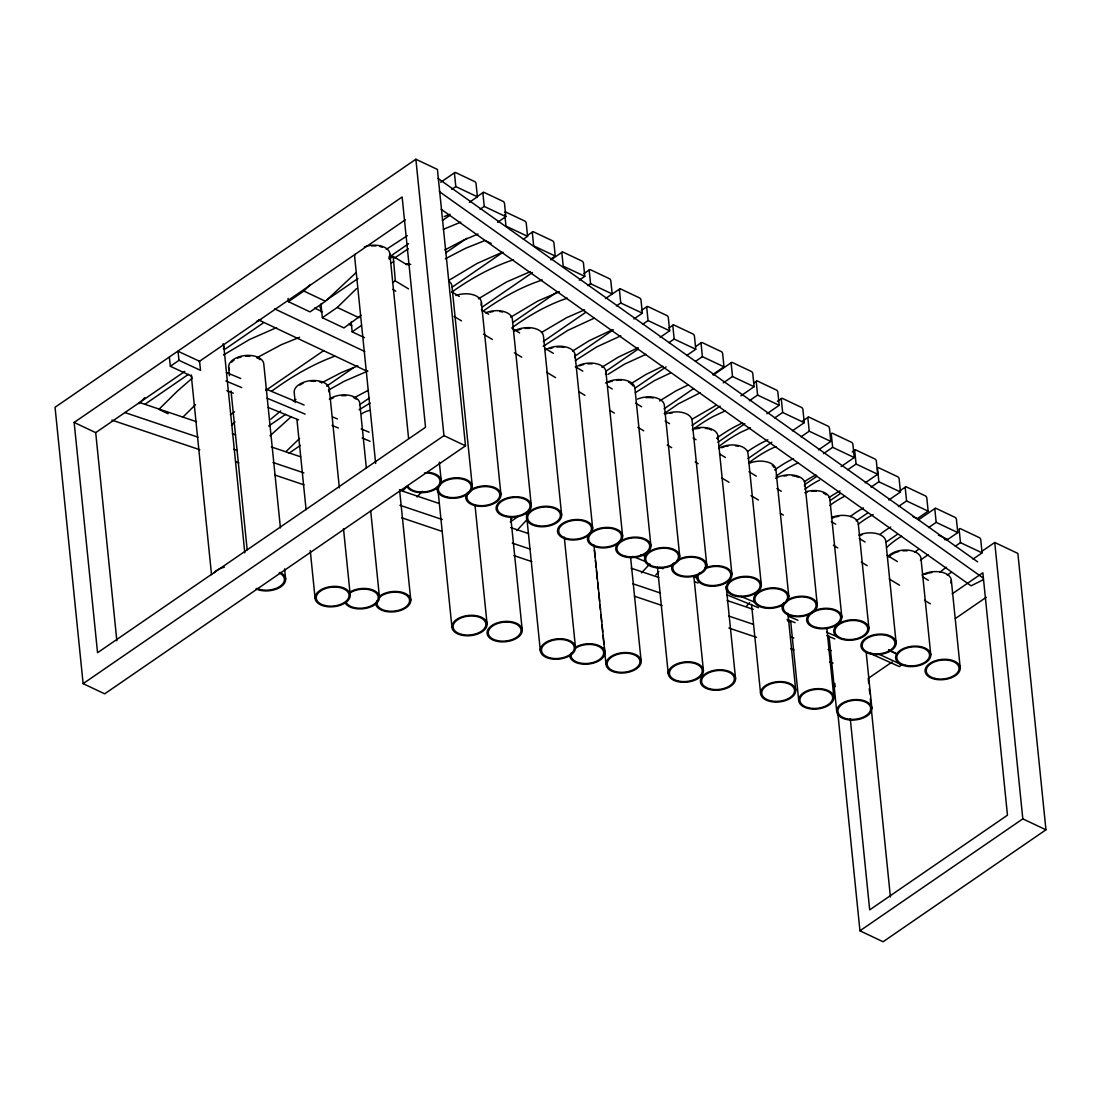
<?xml version="1.0" encoding="UTF-8"?>
<svg xmlns="http://www.w3.org/2000/svg" width="1101" height="1101" viewBox="0 0 1101 1101"><rect width="100%" height="100%" fill="white"/><g stroke="black" fill="none" stroke-linecap="round" stroke-linejoin="round"><path stroke-width="1.5" d="M746.45 606.307L749.588 602.632M516.837 530.586L527.145 519.452M655.824 574.956L658.811 571.639M417.086 497.005L422.247 491.28M402.622 491.156L406.902 486.477A17.657 10.157 -5.8 0 0 436.505 488.555A17.657 10.157 -5.8 0 0 427.628 472.274M641.456 572.892L649.879 563.918M286.04 451.561L299.555 438.487M510.823 519.218L512.873 517.085M182.766 417.251L195.538 404.604M138.905 403.64L144.781 397.681M322.084 303.656A1.941 1.101 55.5 0 0 321.01 304.647L322.345 317.721L337.278 307.454L356.586 288.6M322.345 317.721L343.939 327.933L361.238 315.285M288.077 298.399L288.407 301.66L303.848 291.049L310.372 284.526M288.407 301.66L310 311.886L325.442 301.261L355.995 272.704M269.993 435.817L290.967 416.949M231.444 425.344L234.94 422M270.832 419.151L280.727 410.921M192.4 378.056L177.509 390.993L158.902 409.366L168.15 413.742M664.22 413.563L678.519 403.764L700.277 392.699M635.346 392.672L654.366 380.657L670.44 373.019M511.937 327.795C528.948 315.505 547.39 304.826 567.359 298.151M543.233 346.306L567.676 330.451L594.058 318.244M575.341 360.55L596.563 346.994L620.785 335.86M271.782 391.075C291.201 376.955 312.078 364.5 334.69 356.229M293.375 401.287L295.921 399.457M451.699 292.164C470.705 278.649 491.294 267.075 513.493 259.726M482.334 311.734C500.707 298.481 520.663 287.031 542.298 279.998M386.258 249.39L407.301 235.683M394.722 257.937L408.278 248.757M415.875 159.246L55.05 407.274L83.126 683.638L104.678 693.836L465.503 445.822L437.427 169.444L415.875 159.246L443.951 435.624L465.503 445.822M74.152 422.44L402.14 196.983L425.536 427.257L97.549 652.714L74.152 422.44L95.704 432.638L116.844 640.741M169.361 357.206L170.352 366.289L178.995 360.344L200.533 370.349L199.542 361.266L178.004 351.26L178.995 360.344M440.703 182.271L454.782 172.596M95.704 432.638L184.775 371.422M198.909 361.706L405.319 219.828M451.782 189.358L455.8 186.592L477.394 196.818L469.343 202.35M144.878 404.301L188.491 374.326M225.058 349.182L263.043 323.075M326.942 299.857L357.921 278.567M388.901 257.276L408.609 243.72M442.396 220.503L449.428 215.658M477.586 196.308L483.229 192.427M392.066 256.739L388.956 258.873L393.153 256.409L406.379 264.419M480.119 209.273L484.247 206.424L505.841 216.649L497.569 222.333M445.685 252.845L466.852 238.298M230.315 414.802L234.568 411.884M265.74 390.456L323.845 350.517M351.164 322.029L352.169 331.828L361.197 325.621M452.25 287.113L503.033 252.212M527.007 235.738L532.65 231.857M523.374 239.206L527.572 236.33L526.237 223.173A1.927 1.087 55.5 0 0 525.067 221.191L505.91 212.121A1.941 1.101 55.5 0 0 504.836 212.204M268.685 426.018L285.654 414.361M326.639 386.176L353.49 367.72M551.229 258.845L555.262 256.079L553.927 242.936A1.927 1.087 55.5 0 0 552.757 240.94L533.6 231.871A1.941 1.101 55.5 0 0 532.347 232.779L533.668 245.853L555.262 256.079M481.674 307.482L532.512 272.525M550.885 259.905L562.184 252.143M289.081 453.172L300.353 445.423M359.518 404.755L369.372 397.984M513.135 322.249L556.996 292.095M583.874 273.626L589.53 269.731M579.25 280.163L584.796 276.351L583.461 263.208A1.927 1.087 55.5 0 0 582.291 261.212L563.134 252.143A1.941 1.101 55.5 0 0 561.882 253.065L563.203 266.139L584.796 276.351M587.865 285.586L590.563 283.728L612.156 293.953L610.821 280.81A1.927 1.087 55.5 0 0 609.651 278.814L590.494 269.745A1.941 1.101 55.5 0 0 589.228 270.653L590.563 283.728M543.33 341.475L585.773 312.299M605.412 298.591L619.712 288.971M616.519 305.872L620.744 302.968L642.337 313.179L633.887 318.987M83.126 683.638L443.951 435.624M574.791 356.256L613.037 329.97M641.374 310.482L647.03 306.587M642.599 324.341L648.062 320.584L669.656 330.809L660.091 337.374M605.688 371.422L638.002 349.196M668.926 327.947L673.138 325.056M668.926 342.659L674.17 339.053L695.763 349.265L686.584 355.568M650.911 545.835A17.657 10.157 -5.8 0 0 624.019 539.352A17.657 10.157 -5.8 0 0 625.051 556.913A17.657 10.157 -5.8 0 0 650.911 545.835L634.905 388.268L666.077 366.908M695.722 346.526L701.378 342.645M695.502 361.376L702.397 356.641L723.99 366.853L712.966 374.436M664.068 408.87L693.561 388.598M713.228 375.069L731.477 362.532M510.286 521.915L518.736 516.108M723.247 382.887L732.509 376.528L754.102 386.74L740.863 395.837M692.047 425.44L720.109 406.145M753.772 383.01L756.58 381.084M749.368 400.736L757.598 395.08L779.191 405.292L766.846 413.783M718.003 442.203L744.868 423.747M777.389 401.383L781.627 398.466M774.774 417.885L782.66 412.462L804.253 422.688L792.431 430.808M748.033 458.566L771.815 442.217M802.601 421.05L808.189 417.21M800.991 436.863L809.221 431.207L830.815 441.418L818.47 449.91M823.452 453.653L832.645 447.323L854.238 457.548L841.109 466.576M804.349 484.894L817.025 476.183M852.229 451.974L855.05 450.048M847.756 469.755L856.083 464.044L877.676 474.256L865.207 482.83M830.168 500.57L839.98 493.826M871.097 487.124L878.873 481.784L900.467 492.009L888.81 500.019M856.206 520.856L867.492 513.107M899.902 490.826L905.545 486.945M898.361 506.584L906.563 500.941L928.157 511.167L917.216 518.681L912.591 516.493M886.305 541.94L897.466 534.274M918.399 519.878L935.134 508.373M928.611 527.572L936.167 522.369L957.76 532.595L947.686 539.518L944.52 539.655M955.31 546.206L960.485 542.655L982.078 552.867L973.036 559.088M947.287 575.094L951.47 572.217M982.175 551.119L994.74 542.476L1017.875 553.431L1045.95 829.796L883.085 941.754L859.95 930.799L837.765 712.43M952.159 593.866L982.849 572.768L1007.47 815.18L869.694 909.894L850.275 718.692M892.113 661.99L868.221 678.422L868.73 683.542M955.379 618.514L986.303 597.251M859.95 930.799L1022.815 818.855L1045.95 829.796M223.42 355.017L249.5 339.521L276.612 327.589M448.905 280.328L477.173 263.4L501.85 252.487M478.426 298.784L506.721 281.884L530.489 271.575M359.091 409.82L370.101 403.062M510.74 317.157L538.004 300.945L559.446 291.737M541.486 332.474L566.657 317.652L584.631 309.808M572.52 351.068L589.269 340.663L612.789 329.598M601.917 367.266L618.156 357.206L638.195 347.696M607.917 374.436L624.707 364.046L646.094 354.274M630.914 383.74L646.301 374.257L662.857 366.303M659.65 400.943L675.959 390.883L688.042 384.992M692.295 419.082L715.733 405.553M256.794 357.825L281.305 344.709L299.582 337.291M328.483 390.126L344.035 381.359L367.858 371.023M390.883 263.222L393.676 261.584L393.153 256.409M392.52 282.558L395.314 280.92L408.554 288.902M444.763 249.996L463.411 240.224L478.054 234.004M445.355 258.776L465.64 248.248L485.018 240.513L491.197 243.431M321.561 382.845L341.75 372.386L357.866 365.862M355.761 396.938L368.408 390.236M983.11 579.814L971.068 585.828L441.184 209.286M742.68 422.825L735.289 426.486A179.601 106.412 -64.7 0 0 716.682 438.198M767.865 439.85L762.195 442.602A164.544 97.494 -64.7 0 0 747.937 451.259M775.971 446.497L769.227 449.703A148.566 88.025 -64.7 0 0 748.955 462.764M793.518 458.635L790.821 459.915A148.566 88.025 -64.7 0 0 774.581 469.976M798.211 462.86L794.33 464.663A136.084 80.634 -64.7 0 0 776.219 476.155M443.29 229.352L460.755 222.141M725.476 410.783L713.682 416.261A179.601 106.412 -64.7 0 0 692.625 429.789M750.483 427.807L740.588 432.376A164.544 97.494 -64.7 0 0 719.27 446.18M444.226 216.553L450.158 214.241M256.505 321.437L260.786 319.799M139.524 402.498L196.501 421.697M232.311 433.766L235.559 434.867M271.383 446.937L300.683 456.819M399.98 490.275L439.051 503.446M510.671 527.572L528.576 533.613M631.134 568.171L658.811 577.502M727.183 600.54L753.222 609.321M787.408 620.84L790.669 621.927M124.812 412.531L198.07 437.221M233.88 449.291L237.142 450.392M272.952 462.461L303.876 472.88M399.924 505.249L442.244 519.507M512.254 543.096L530.159 549.124M632.703 583.695L660.38 593.012M728.752 616.051L753.167 624.281M790.614 636.901L793.862 638.002M828.048 649.521L831.31 650.622M111.889 420.114L199.79 449.731M235.6 461.801L238.862 462.902M274.672 474.971L303.972 484.839M401.645 517.759L442.341 531.466M513.961 555.606L531.879 561.634M634.424 596.205L662.1 605.522M728.848 628.024L756.525 637.341M790.697 648.861L793.959 649.962M829.769 662.031L833.03 663.132M226.889 390.607L233.261 393.208M268.272 407.508L298.509 419.853M632.731 556.363L645.461 561.565M659.788 567.414L662.967 568.722M694.8 581.713L697.979 583.021M726.632 594.719L758.451 607.724M787.105 619.423L795.06 622.671M826.892 635.676L834.847 638.924M868.276 652.576L899.338 666.573L901.87 664.839L878.749 654.09M226.476 372.537L240.747 378.51M266.098 389.107L304.124 405.017M332.653 416.949L337.401 418.944M361.183 428.881L369.096 432.198M225.884 380.96L241.725 387.593M267.089 398.204L305.115 414.114M332.048 425.385L338.392 428.028M362.16 437.978L370.087 441.295M641.057 554.656L644.223 555.977M693.355 576.525L698.103 578.52M740.89 596.412L755.148 602.385M788.426 616.299L797.936 620.276M826.452 632.222L837.544 636.86M888.548 650.017L896.255 653.595M170.352 366.289L191.877 376.294M527.572 236.33L505.978 226.104L504.808 214.667M938.424 535.141L947.686 539.518M303.848 291.049L325.442 301.261M337.278 307.454L358.871 317.666M314.528 308.06L322.304 311.734M348.728 324.244L351.838 325.717M352.169 331.828L364.5 337.677M274.644 308.872L364.83 351.549M258.584 319.909L367.431 371.422M888.562 650.113L896.283 653.76M454.121 316.414L461.47 320.845M483.518 334.154L492.34 339.466M514.387 352.774L521.736 357.219M546.729 372.289L555.551 377.615M579.071 391.805L584.948 395.355M609.94 410.439L614.344 413.095M637.864 427.298L643.741 430.835M667.261 445.038L671.679 447.694M695.199 461.883L698.13 463.659M721.65 477.862L729 482.293M751.047 495.601L758.41 500.033M780.458 513.341L783.389 515.117M833.374 545.27L837.778 547.94M861.299 562.129L867.189 565.68M889.236 578.988L899.517 585.195M924.51 600.279L930.386 603.816M392.809 289.384L395.754 291.159M451.96 291.999L459.31 296.458M481.371 309.794L488.72 314.239M512.24 328.483L519.589 332.929M544.582 348.054L553.404 353.393M575.465 366.743L582.814 371.188M607.807 386.313L612.225 388.983M635.745 403.214L641.622 406.778M665.155 421.009L669.559 423.679M693.08 437.909L696.025 439.698M719.545 453.929L725.435 457.493M748.955 471.723L756.304 476.169M776.893 488.624L781.297 491.294M831.283 521.544L835.7 524.214M859.22 538.458L865.097 542.009M887.158 555.358L897.453 561.593M922.445 576.718L928.322 580.268M437.978 178.376L977.674 561.882M439.313 191.574L983.221 578.066M994.74 542.476L1022.815 818.855M982.078 552.867L980.743 539.724A1.927 1.087 55.5 0 0 979.573 537.742L960.402 528.673A1.941 1.101 55.5 0 0 959.15 529.581L960.485 542.655M957.76 532.595L956.425 519.452A1.927 1.087 55.5 0 0 955.255 517.456L936.084 508.387A1.941 1.101 55.5 0 0 934.832 509.295L936.167 522.369M951.319 580.282L960.223 667.977A17.657 10.157 -5.8 0 1 934.364 679.069A17.657 10.157 -5.8 0 1 933.331 661.508A17.657 10.157 -5.8 0 1 960.223 667.977M928.157 511.167L926.822 498.024A1.927 1.087 55.5 0 0 925.652 496.028L906.495 486.959A1.941 1.101 55.5 0 0 905.242 487.867L906.563 500.941M930.772 654.82A17.657 10.157 -5.8 0 0 903.88 648.351A17.657 10.157 -5.8 0 0 904.912 665.912A17.657 10.157 -5.8 0 0 930.772 654.82L921.014 558.771A17.657 10.157 -5.8 0 0 907.403 550.115A17.657 10.157 -5.8 0 0 887.901 556.569M900.467 492.009L899.132 478.866A1.927 1.087 55.5 0 0 897.962 476.871L878.804 467.801A1.941 1.101 55.5 0 0 877.538 468.709L878.873 481.784M896.118 642.805A17.657 10.157 -5.8 0 0 869.226 636.323A17.657 10.157 -5.8 0 0 870.258 653.898A17.657 10.157 -5.8 0 0 896.118 642.805L885.837 541.568A17.657 10.157 -5.8 0 0 858.945 535.086M877.676 474.256L876.341 461.113A1.927 1.087 55.5 0 0 875.171 459.117L856 450.048A1.941 1.101 55.5 0 0 854.748 450.97L856.083 464.044M854.238 457.548L852.903 444.405A1.927 1.087 55.5 0 0 851.734 442.409L832.562 433.34A1.941 1.101 55.5 0 0 831.31 434.262L832.645 447.323M868.923 628.478A17.657 10.157 -5.8 0 0 842.031 622.01A17.657 10.157 -5.8 0 0 843.063 639.571A17.657 10.157 -5.8 0 0 868.923 628.478L858.312 524.076A17.657 10.157 -5.8 0 0 831.42 517.608M866.143 651.916L871.868 708.287A17.657 10.157 -5.8 0 1 846.008 719.38A17.657 10.157 -5.8 0 1 844.976 701.819A17.657 10.157 -5.8 0 1 871.868 708.287M869.253 688.662L869.776 693.781M870.299 698.915L870.987 705.741M871.51 710.861L890.406 896.943M830.815 441.418L829.48 428.275A1.927 1.087 55.5 0 0 828.31 426.28L809.152 417.21A1.941 1.101 55.5 0 0 807.9 418.132L809.221 431.207M841.825 617L829.865 499.262A17.657 10.157 -5.8 0 0 807.157 491.404M834.819 683.432L835.164 686.845M829.067 636.199L836.705 711.356M826.823 627.983L833.87 697.36A17.657 10.157 -5.8 0 1 808.01 708.438A17.657 10.157 -5.8 0 1 806.978 690.877A17.657 10.157 -5.8 0 1 833.87 697.36M804.253 422.688L802.918 409.544A1.927 1.087 55.5 0 0 801.748 407.549L782.577 398.479A1.941 1.101 55.5 0 0 781.325 399.388L782.66 412.462M804.955 483.573L817.272 604.944M779.191 405.292L777.857 392.149A1.927 1.087 55.5 0 0 776.687 390.167L757.529 381.097A1.941 1.101 55.5 0 0 756.277 382.006L757.598 395.08M788.811 596.563A17.657 10.157 -5.8 0 0 761.92 590.095A17.657 10.157 -5.8 0 0 762.952 607.656A17.657 10.157 -5.8 0 0 788.811 596.563L775.944 469.838A17.657 10.157 -5.8 0 0 749.052 463.37M790.628 620.895L798.707 700.429M787.903 613.271L795.734 690.286A17.657 10.157 -5.8 0 1 769.874 701.378A17.657 10.157 -5.8 0 1 768.842 683.817A17.657 10.157 -5.8 0 1 795.734 690.286M754.102 386.74L752.767 373.597A1.927 1.087 55.5 0 0 751.598 371.601L732.44 362.532A1.941 1.101 55.5 0 0 731.174 363.454L732.509 376.528M761.328 585.044A17.657 10.157 -5.8 0 0 734.45 578.562A17.657 10.157 -5.8 0 0 735.482 596.123A17.657 10.157 -5.8 0 0 761.328 585.044L747.992 453.653A17.657 10.157 -5.8 0 0 737.298 445.355A17.657 10.157 -5.8 0 0 718.65 448.424M751.529 604.366L760.571 693.355M723.99 366.853L722.655 353.71A1.927 1.087 55.5 0 0 721.499 351.714L702.328 342.645A1.941 1.101 55.5 0 0 701.076 343.567L702.397 356.641M717.893 436.161L731.945 574.447M726.206 586.585L735.551 678.477A17.657 10.157 -5.8 0 1 709.691 689.57A17.657 10.157 -5.8 0 1 708.659 672.009A17.657 10.157 -5.8 0 1 735.551 678.477M695.763 349.265L694.428 336.122A1.927 1.087 55.5 0 0 693.258 334.126L674.087 325.056A1.941 1.101 55.5 0 0 672.835 325.979L674.17 339.053M706.787 565.226L692.089 420.596A17.657 10.157 -5.8 0 0 665.197 414.127M669.656 330.809L668.321 317.666A1.927 1.087 55.5 0 0 667.151 315.67L647.994 306.601A1.941 1.101 55.5 0 0 646.727 307.509L648.062 320.584M693.795 575.892L703.415 670.509A17.657 10.157 -5.8 0 1 677.555 681.602A17.657 10.157 -5.8 0 1 676.523 664.041A17.657 10.157 -5.8 0 1 703.415 670.509M679.702 556.239A17.657 10.157 -5.8 0 0 652.81 549.757A17.657 10.157 -5.8 0 0 653.843 567.318A17.657 10.157 -5.8 0 0 679.702 556.239L664.398 405.581A17.657 10.157 -5.8 0 0 637.507 399.113M642.337 313.179L641.002 300.036A1.927 1.087 55.5 0 0 639.832 298.054L620.675 288.985A1.941 1.101 55.5 0 0 619.423 289.893L620.744 302.968M657.435 567.139L668.252 673.592M630.598 557.354L641.154 661.233A17.657 10.157 -5.8 0 1 615.294 672.326A17.657 10.157 -5.8 0 1 614.262 654.765A17.657 10.157 -5.8 0 1 641.154 661.233M605.935 371.78L622.615 536.118A17.657 10.157 -5.8 0 1 596.77 547.211A17.657 10.157 -5.8 0 1 595.737 529.65A17.657 10.157 -5.8 0 1 622.615 536.118M575.066 354.935L592.655 528.219A17.657 10.157 -5.8 0 1 566.809 539.297A17.657 10.157 -5.8 0 1 565.776 521.736A17.657 10.157 -5.8 0 1 592.655 528.219M593.934 544.94L604.862 652.453M594.389 550.211L595.09 557.023M595.435 560.423L596.123 567.235M596.467 570.648L597.334 579.154M597.678 582.567L598.38 589.379M598.724 592.778L599.591 601.297M599.935 604.71L600.444 609.816M600.967 614.922L601.655 621.735M601.999 625.148L602.701 631.96M603.045 635.36L603.912 643.879M604.256 647.278L605.99 664.316M564.276 537.15L575.479 647.457A17.657 10.157 -5.8 0 1 549.619 658.549A17.657 10.157 -5.8 0 1 548.587 640.988A17.657 10.157 -5.8 0 1 575.479 647.457M561.634 514.965A17.657 10.157 -5.8 0 0 534.742 508.497A17.657 10.157 -5.8 0 0 535.774 526.058A17.657 10.157 -5.8 0 0 561.634 514.965L543.481 336.342A17.657 10.157 -5.8 0 0 532.788 328.029A17.657 10.157 -5.8 0 0 514.139 331.098M505.841 216.649L504.506 203.506A1.927 1.087 55.5 0 0 503.336 201.511L484.179 192.441A1.941 1.101 55.5 0 0 482.926 193.349L484.247 206.424M531.274 505.455A17.657 10.157 -5.8 0 0 504.382 498.987A17.657 10.157 -5.8 0 0 505.414 516.548A17.657 10.157 -5.8 0 0 531.274 505.455L512.378 319.386A17.657 10.157 -5.8 0 0 485.486 312.904M526.347 513.08L540.316 650.54M510.699 516.575L522.232 630.089A17.657 10.157 -5.8 0 1 496.372 641.167A17.657 10.157 -5.8 0 1 495.34 623.606A17.657 10.157 -5.8 0 1 522.232 630.089M477.394 196.818L476.059 183.674A1.927 1.087 55.5 0 0 474.889 181.679L455.731 172.609A1.941 1.101 55.5 0 0 454.479 173.518L455.8 186.592M481.426 302.514L500.941 494.583M475.013 505.18L487.082 623.992A17.657 10.157 -5.8 0 1 461.223 635.084A17.657 10.157 -5.8 0 1 460.19 617.523A17.657 10.157 -5.8 0 1 487.082 623.992M472.315 486.504L451.988 286.343A17.657 10.157 -5.8 0 0 449.332 281.484M439.327 462.131L441.24 480.931M438.115 491.28L451.919 627.075M389.837 253.891L408.567 438.212M399.553 489.656L410.783 600.169M375.661 463.48L354.673 256.973A17.657 10.157 -5.8 0 1 355.128 254.29M366.358 468.131L359.807 403.627A17.657 10.157 -5.8 0 0 348.398 395.204A17.657 10.157 -5.8 0 0 329.364 399.085M370.665 510.575L379.46 597.141M329.337 389.217L339.356 487.894M343.498 528.728L350.242 595.077A17.657 10.157 -5.8 0 1 324.382 606.156A17.657 10.157 -5.8 0 1 323.35 588.595A17.657 10.157 -5.8 0 1 350.242 595.077M321.244 312.285L320.914 309.009A1.927 1.087 55.5 0 0 319.744 307.014M295.206 402.498L294.173 392.286A17.657 10.157 -5.8 0 1 313.455 380.492A17.657 10.157 -5.8 0 1 328.882 391.887M296.94 419.509L306.092 509.68M310.248 550.514L315.079 598.146M280.425 527.93L263.786 364.087A17.657 10.157 -5.8 0 0 243.321 355.774A17.657 10.157 -5.8 0 0 229.38 369.73M284.595 568.887L285.627 579.126M228.623 367.156L229.49 375.689M231.045 391.048L247.174 549.771M223.806 346.264L244.794 552.84M191.244 374.946L211.53 574.694M393.676 261.584L395.314 280.92M575.52 647.209A17.657 10.157 -5.8 0 1 602.715 648.062A17.657 10.157 -5.8 0 1 591.911 663.49A17.657 10.157 -5.8 0 1 569.699 655.522M575.3 648.324A16.446 9.455 -5.8 0 1 601.889 648.695A16.446 9.455 -5.8 0 1 589.255 663.27A16.446 9.455 -5.8 0 1 571.309 652.921M380.34 595.613A17.657 10.157 -5.8 0 1 408.127 595.297A17.657 10.157 -5.8 0 1 398.328 611.096A17.657 10.157 -5.8 0 1 375.62 603.238M378.73 598.215A16.446 9.455 -5.8 0 1 406.297 595.104A16.446 9.455 -5.8 0 1 396.594 610.752A16.446 9.455 -5.8 0 1 377.23 600.637M361.871 413.715A17.657 10.157 -5.8 0 1 369.592 410.398M349.017 592.599A17.657 10.157 -5.8 0 1 375.936 591.609A17.657 10.157 -5.8 0 1 369.853 607.215A17.657 10.157 -5.8 0 1 345.053 602.784M349.898 593.012A16.446 9.455 -5.8 0 1 374.973 592.09A16.446 9.455 -5.8 0 1 369.303 606.637A16.446 9.455 -5.8 0 1 346.196 602.508M331.263 398.851A16.446 9.455 -5.8 0 1 333.548 397.695M341.668 395.713A16.446 9.455 -5.8 0 1 345.92 395.672M353.407 397.475A16.446 9.455 -5.8 0 1 356.132 399.195M299.775 385.075A16.446 9.455 -5.8 0 1 303.078 383.286M311.198 381.304A16.446 9.455 -5.8 0 1 315.45 381.249M319.469 381.854A16.446 9.455 -5.8 0 1 321.864 382.584M280.053 572.41A17.657 10.157 -5.8 0 1 280.906 586.75A17.657 10.157 -5.8 0 1 256.038 588.911M279.241 572.974A16.446 9.455 -5.8 0 1 280.026 586.324A16.446 9.455 -5.8 0 1 256.85 588.361M231.733 362.133A16.446 9.455 -5.8 0 1 234.224 359.958M237.527 358.155A16.446 9.455 -5.8 0 1 241.422 356.862M245.647 356.173A16.446 9.455 -5.8 0 1 249.913 356.132M257.4 357.935A16.446 9.455 -5.8 0 1 260.111 359.655M213.938 572.823A17.657 10.157 -5.8 0 1 224.343 567.166M223.063 343.691A17.657 10.157 -5.8 0 1 223.365 348.948M921.964 575.039A17.657 10.157 -5.8 0 1 942.676 572.451A17.657 10.157 -5.8 0 1 950.865 582.966M925.06 574.35A16.446 9.455 -5.8 0 1 927.606 573.428M928.955 573.07A16.446 9.455 -5.8 0 1 931.749 572.534M888.961 556.831A16.446 9.455 -5.8 0 1 898.65 551.56M902.875 550.858A16.446 9.455 -5.8 0 1 907.141 550.817M859.578 535.636A16.446 9.455 -5.8 0 1 862.124 534.714M832.053 518.158A16.446 9.455 -5.8 0 1 834.613 517.222M835.948 516.864A16.446 9.455 -5.8 0 1 838.756 516.328M812.483 611.757A17.657 10.157 -5.8 0 1 841.343 614.977A17.657 10.157 -5.8 0 1 819.777 628.699A17.657 10.157 -5.8 0 1 811.382 612.459M804.845 492.835A16.446 9.455 -5.8 0 1 807.501 492.037M811.726 491.349A16.446 9.455 -5.8 0 1 815.992 491.307M823.479 493.11A16.446 9.455 -5.8 0 1 826.19 494.831M786.843 600.389A17.657 10.157 -5.8 0 1 816.006 601.559A17.657 10.157 -5.8 0 1 798.762 616.711A17.657 10.157 -5.8 0 1 784.173 602.742M775.599 478.329A17.657 10.157 -5.8 0 1 796.312 475.728A17.657 10.157 -5.8 0 1 804.501 486.243M783.967 476.045A16.446 9.455 -5.8 0 1 786.816 475.66M792.445 475.742A16.446 9.455 -5.8 0 1 795.073 476.21M796.312 476.54A16.446 9.455 -5.8 0 1 798.555 477.407M772.269 465.42A16.446 9.455 -5.8 0 1 774.044 467.553M721.733 447.735A16.446 9.455 -5.8 0 1 724.279 446.813M725.628 446.442A16.446 9.455 -5.8 0 1 728.435 445.905M735.482 445.822A16.446 9.455 -5.8 0 1 738.124 446.304M705.053 567.978A17.657 10.157 -5.8 0 1 731.188 571.873A17.657 10.157 -5.8 0 1 714.962 586.131A17.657 10.157 -5.8 0 1 697.222 574.846M705.686 568.515A16.446 9.455 -5.8 0 1 730.403 572.933A16.446 9.455 -5.8 0 1 712.058 585.539A16.446 9.455 -5.8 0 1 699.892 572.506M692.336 429.156A17.657 10.157 -5.8 0 1 711.15 428.936A17.657 10.157 -5.8 0 1 717.453 438.831M695.529 428.936A16.446 9.455 -5.8 0 1 699.754 428.248M705.383 428.33A16.446 9.455 -5.8 0 1 708.026 428.798M709.25 429.129A16.446 9.455 -5.8 0 1 711.507 429.996M677.432 559.982A17.657 10.157 -5.8 0 1 705.865 562.377A17.657 10.157 -5.8 0 1 687.753 577.007A17.657 10.157 -5.8 0 1 673.674 563.024M677.225 561.083A16.446 9.455 -5.8 0 1 704.406 562.184A16.446 9.455 -5.8 0 1 688.318 576.291A16.446 9.455 -5.8 0 1 674.734 563.272M669.725 413.384A16.446 9.455 -5.8 0 1 672.532 412.847M646.259 397.667A16.446 9.455 -5.8 0 1 653.237 397.956M605.564 383.024A17.657 10.157 -5.8 0 1 624.212 379.955A17.657 10.157 -5.8 0 1 634.905 388.268M608.647 382.336A16.446 9.455 -5.8 0 1 612.541 381.042M616.766 380.354A16.446 9.455 -5.8 0 1 621.019 380.299M628.52 382.102A16.446 9.455 -5.8 0 1 633.006 385.969M575.493 367.239A17.657 10.157 -5.8 0 1 596.618 363.77A17.657 10.157 -5.8 0 1 605.481 374.45M579.676 365.849A16.446 9.455 -5.8 0 1 583.571 364.555M587.796 363.867A16.446 9.455 -5.8 0 1 592.049 363.825M545.711 349.705A17.657 10.157 -5.8 0 1 566.423 347.104A17.657 10.157 -5.8 0 1 574.612 357.619M550.046 348.522A16.446 9.455 -5.8 0 1 552.702 347.723M556.927 347.035A16.446 9.455 -5.8 0 1 563.905 347.31M517.222 330.41A16.446 9.455 -5.8 0 1 521.117 329.116M525.342 328.428A16.446 9.455 -5.8 0 1 529.609 328.373M490.014 312.161A16.446 9.455 -5.8 0 1 492.808 311.638M499.868 311.555A16.446 9.455 -5.8 0 1 502.496 312.023M470.499 490.041A17.657 10.157 -5.8 0 1 499.675 491.211A17.657 10.157 -5.8 0 1 482.417 506.364A17.657 10.157 -5.8 0 1 467.829 492.381M455.869 295.508A17.657 10.157 -5.8 0 1 474.696 295.288A17.657 10.157 -5.8 0 1 480.986 305.183M439.987 483.49A17.657 10.157 -5.8 0 1 469.384 481.412A17.657 10.157 -5.8 0 1 457.878 497.858A17.657 10.157 -5.8 0 1 437.606 486.903M424.532 472.935A16.446 9.455 -5.8 0 1 440.015 480.765A16.446 9.455 -5.8 0 1 426.582 491.61A16.446 9.455 -5.8 0 1 407.976 486.298M406.448 263.786A17.657 10.157 -5.8 0 1 410.756 264.419M406.186 264.474A16.446 9.455 -5.8 0 1 408.898 264.804M364.293 246.899A17.657 10.157 -5.8 0 1 383.107 246.679A17.657 10.157 -5.8 0 1 389.396 256.574M371.711 245.977A16.446 9.455 -5.8 0 1 375.964 245.936M379.969 246.528A16.446 9.455 -5.8 0 1 382.364 247.271M804.253 481.77A136.084 80.634 -64.7 0 1 815.924 474.889M828.915 497.624A122.844 72.776 -64.7 0 1 840.008 490.936M804.872 489.133A122.844 72.776 -64.7 0 1 819.653 480.077M850.289 516.548A106.99 63.39 -64.7 0 1 863.487 507.933M829.824 505.469A106.99 63.39 -64.7 0 1 844.77 496.234M879.905 534.467A94.92 56.234 -64.7 0 1 890.668 527.076M858.312 524.255A94.92 56.234 -64.7 0 1 873.148 514.649M914.491 552.344A80.414 47.646 -64.7 0 1 918.193 549.633M886.842 547.28A80.414 47.646 -64.7 0 1 901.581 536.283M939.869 572.382A64.973 38.494 -64.7 0 1 946.461 567.208M920.45 560.313A64.973 38.494 -64.7 0 1 928.226 554.849M846.573 718.719A16.446 9.455 -5.8 0 0 870.671 708.397A16.446 9.455 -5.8 0 0 845.609 702.355A16.446 9.455 -5.8 0 0 846.573 718.719M808.574 707.792A16.446 9.455 -5.8 0 0 832.673 697.456A16.446 9.455 -5.8 0 0 807.611 691.428A16.446 9.455 -5.8 0 0 808.574 707.792M770.439 700.718A16.446 9.455 -5.8 0 0 794.537 690.396A16.446 9.455 -5.8 0 0 769.475 684.354A16.446 9.455 -5.8 0 0 770.439 700.718M710.255 688.923A16.446 9.455 -5.8 0 0 734.353 678.588A16.446 9.455 -5.8 0 0 709.292 672.546A16.446 9.455 -5.8 0 0 710.255 688.923M678.12 680.941A16.446 9.455 -5.8 0 0 702.218 670.619A16.446 9.455 -5.8 0 0 677.156 664.577A16.446 9.455 -5.8 0 0 678.12 680.941M615.858 671.679A16.446 9.455 -5.8 0 0 639.956 661.343A16.446 9.455 -5.8 0 0 614.895 655.315A16.446 9.455 -5.8 0 0 615.858 671.679M550.183 657.903A16.446 9.455 -5.8 0 0 574.282 647.567A16.446 9.455 -5.8 0 0 549.22 641.525A16.446 9.455 -5.8 0 0 550.183 657.903M496.936 640.521A16.446 9.455 -5.8 0 0 521.034 630.185A16.446 9.455 -5.8 0 0 495.973 624.157A16.446 9.455 -5.8 0 0 496.936 640.521M461.787 634.424A16.446 9.455 -5.8 0 0 485.885 624.102A16.446 9.455 -5.8 0 0 460.824 618.06A16.446 9.455 -5.8 0 0 461.787 634.424M324.946 605.509A16.446 9.455 -5.8 0 0 349.045 595.187A16.446 9.455 -5.8 0 0 323.983 589.145A16.446 9.455 -5.8 0 0 324.946 605.509M934.928 678.422A16.446 9.455 -5.8 0 0 959.026 668.087A16.446 9.455 -5.8 0 0 933.965 662.059A16.446 9.455 -5.8 0 0 934.928 678.422M905.476 665.252A16.446 9.455 -5.8 0 0 929.574 654.93A16.446 9.455 -5.8 0 0 904.513 648.888A16.446 9.455 -5.8 0 0 905.476 665.252M870.822 653.237A16.446 9.455 -5.8 0 0 894.92 642.915A16.446 9.455 -5.8 0 0 869.859 636.873A16.446 9.455 -5.8 0 0 870.822 653.237M843.627 638.924A16.446 9.455 -5.8 0 0 867.712 628.588A16.446 9.455 -5.8 0 0 842.664 622.56A16.446 9.455 -5.8 0 0 843.627 638.924M816.529 627.432A16.446 9.455 -5.8 0 0 840.627 617.111A16.446 9.455 -5.8 0 0 815.566 611.069A16.446 9.455 -5.8 0 0 816.529 627.432M791.991 615.376A16.446 9.455 -5.8 0 0 816.075 605.041A16.446 9.455 -5.8 0 0 791.027 599.013A16.446 9.455 -5.8 0 0 791.991 615.376M763.516 606.995A16.446 9.455 -5.8 0 0 787.614 596.673A16.446 9.455 -5.8 0 0 762.553 590.631A16.446 9.455 -5.8 0 0 763.516 606.995M736.046 595.476A16.446 9.455 -5.8 0 0 760.13 585.14A16.446 9.455 -5.8 0 0 735.083 579.112A16.446 9.455 -5.8 0 0 736.046 595.476M654.407 566.671A16.446 9.455 -5.8 0 0 678.505 556.335A16.446 9.455 -5.8 0 0 653.443 550.307A16.446 9.455 -5.8 0 0 654.407 566.671M625.616 556.266A16.446 9.455 -5.8 0 0 649.714 545.945A16.446 9.455 -5.8 0 0 624.652 539.903A16.446 9.455 -5.8 0 0 625.616 556.266M597.334 546.55A16.446 9.455 -5.8 0 0 621.418 536.228A16.446 9.455 -5.8 0 0 596.37 530.187A16.446 9.455 -5.8 0 0 597.334 546.55M567.373 538.65A16.446 9.455 -5.8 0 0 591.457 528.315A16.446 9.455 -5.8 0 0 566.409 522.287A16.446 9.455 -5.8 0 0 567.373 538.65M536.338 525.397A16.446 9.455 -5.8 0 0 560.423 515.075A16.446 9.455 -5.8 0 0 535.375 509.034A16.446 9.455 -5.8 0 0 536.338 525.397M505.978 515.887A16.446 9.455 -5.8 0 0 530.076 505.565A16.446 9.455 -5.8 0 0 505.015 499.524A16.446 9.455 -5.8 0 0 505.978 515.887M475.646 505.029A16.446 9.455 -5.8 0 0 499.744 494.693A16.446 9.455 -5.8 0 0 474.682 488.665A16.446 9.455 -5.8 0 0 475.646 505.029M447.034 496.95A16.446 9.455 -5.8 0 0 471.118 486.614A16.446 9.455 -5.8 0 0 446.07 480.587A16.446 9.455 -5.8 0 0 447.034 496.95"/></g></svg>
